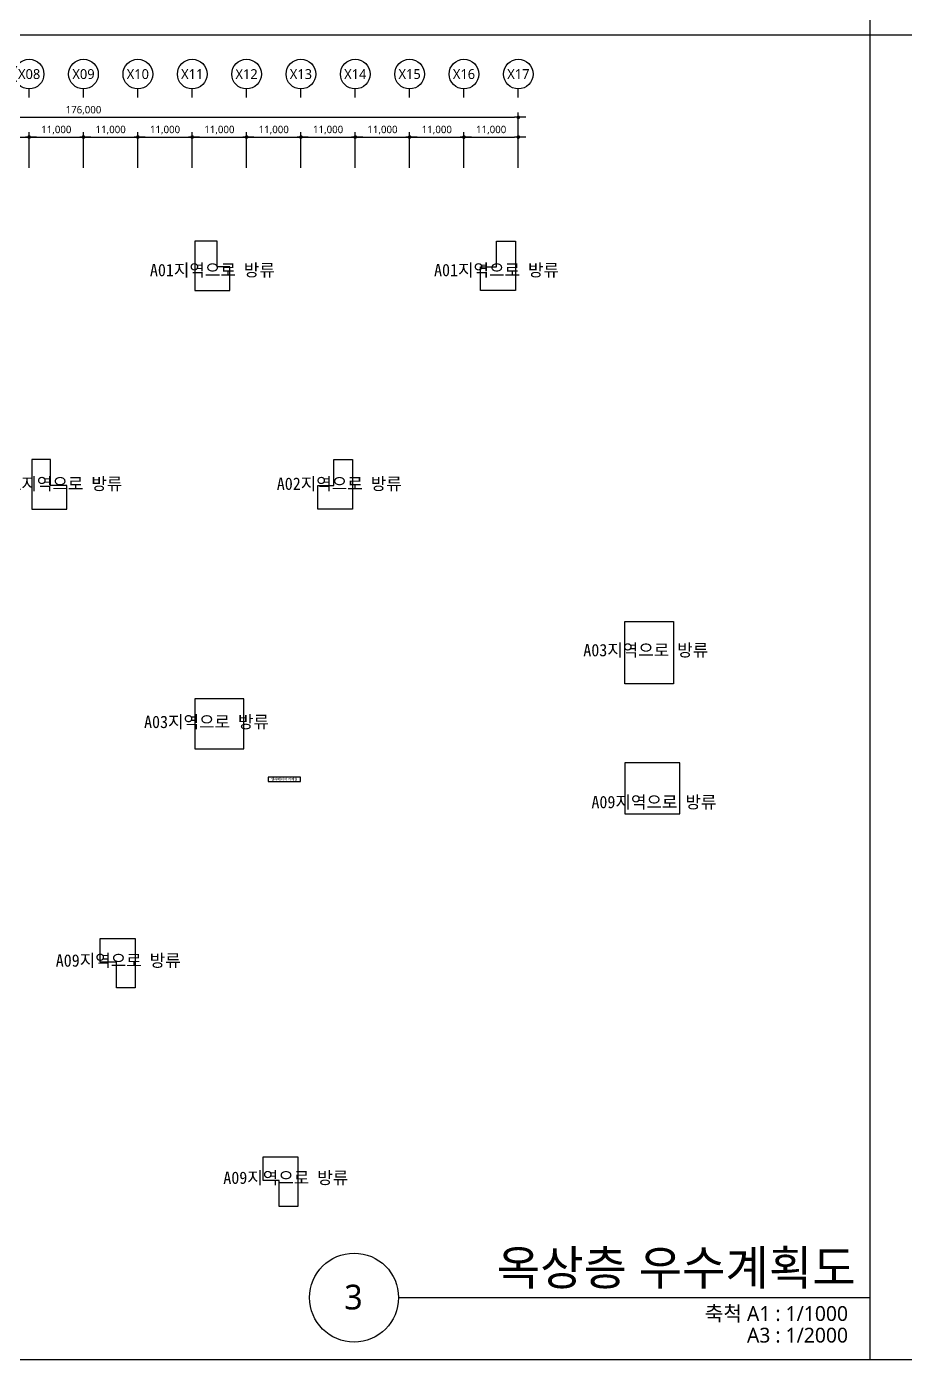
# Model space of a CAD drawing. Header units: millimetres. Extents: x 5104319 to 7084979, y 3076390 to 3633130.
# Drawn here: x 6133061 to 6310881, y 3096930 to 3366700 of the extents above; entities that cross this region are included whole.
import ezdxf
from ezdxf.enums import TextEntityAlignment as Align

# ---------------------------------------------------------------- set-up
doc = ezdxf.new("R2010")
doc.units = ezdxf.units.MM
doc.header["$PDMODE"] = 1
doc.layers.get('Defpoints').update_dxf_attribs({"color": 140})
for name, color, linetype, lineweight in [('A-AXIS-BUBL', 7, 'Continuous', 25), ('A-DIMS', 7, 'Continuous', 25), ('A-XXXX-SYMB', 7, 'Continuous', 25), ('A-XXXX-TXT1', 3, 'Continuous', 25), ('A-XXXX-TXT2', 3, 'Continuous', 25)]:
    doc.layers.add(name, color=color, linetype=linetype, lineweight=lineweight)
doc.layers.add('ARCH', color=8, linetype='Continuous')
doc.layers.add('우수면적', color=1, linetype='Continuous')
doc.styles.add('HY울릉도L', font='')
doc.styles.add('XR-평면도$0$맑은 고딕', font='malgun.ttf')
doc.styles.add('맑은고딕', font='malgun.ttf')
doc.styles.add('사이포닉', font='')
doc.styles.get('HY울릉도L').set_extended_font_data('Dotum')
doc.styles.get('사이포닉').set_extended_font_data('GulimChe')
doc.dimstyles.new('CDIM', dxfattribs={"dimtxt": 3, "dimasz": 1.5, "dimexe": 2, "dimexo": 1, "dimgap": 1, "dimtad": 1, "dimdec": 0, "dimrnd": 0.5, "dimzin": 0, "dimdsep": 32, "dimlunit": 6, "dimtxsty": 'HY울릉도L', "dimblk1": '_CIDOT', "dimblk2": '_CIDOT', "dimsah": 1, "dimcen": 5.5, "dimclrd": 2, "dimclre": 2, "dimclrt": 7, "dimadec": 0, "dimazin": 0, "dimtfac": 1, "dimtdec": 0, "dimtix": 1, "dimtmove": 2, "dimatfit": 1, "dimldrblk": '_CIDOT', "dimfxl": 1, "dimtolj": 1, "dimtzin": 0, "dimlwd": -1, "dimarcsym": 0})

# ---------------------------------------------------------------- blocks, each defined once
blk = doc.blocks.new('_CIDOT')
at = {"color": 0, "linetype": 'ByBlock'}
blk.add_line((2, 0), (-1, 0), dxfattribs=at)
at = {"color": 0, "linetype": 'ByBlock', "const_width": 0.5}
blk.add_lwpolyline([(-0.25, 0, 1), (0.25, 0, 1)], format="xyb", close=True, dxfattribs=at)
blk = doc.blocks.new('*D33')
at = {"layer": 'A-DIMS', "lineweight": -2, "transparency": 16777216}
for p, q in [((192693, 255621), (192693, 262871)), ((203693, 255621), (203693, 262871))]:
    blk.add_line(p, q, dxfattribs=at)
at = {"layer": 'A-DIMS', "transparency": 16777216}
blk.add_line((193443, 261871), (202943, 261871), dxfattribs=at)
at = {"layer": 'Defpoints', "color": 0, "transparency": 16777216}
for p in [(203693, 261871), (192693, 255121), (203693, 255121)]:
    blk.add_point(p, dxfattribs=at)
at = {"layer": 'A-DIMS', "transparency": 16777216, "xscale": 750, "yscale": 750, "zscale": 750, "rotation": 180}
blk.add_blockref('_CIDOT', (192693, 261871), dxfattribs=at)
at = {"layer": 'A-DIMS', "transparency": 16777216, "xscale": 750, "yscale": 750, "zscale": 750}
blk.add_blockref('_CIDOT', (203693, 261871), dxfattribs=at)
at = {"layer": 'A-DIMS', "color": 3, "transparency": 16777216, "insert": (198193, 263275), "char_height": 1500, "attachment_point": 5, "style": '맑은고딕'}
blk.add_mtext('\\A1;11,000', dxfattribs=at)
blk = doc.blocks.new('*D34')
at = {"layer": 'A-DIMS', "lineweight": -2, "transparency": 16777216}
for p, q in [((203693, 255621), (203693, 262871)), ((214693, 255621), (214693, 262871))]:
    blk.add_line(p, q, dxfattribs=at)
at = {"layer": 'A-DIMS', "transparency": 16777216}
blk.add_line((204443, 261871), (213943, 261871), dxfattribs=at)
at = {"layer": 'Defpoints', "color": 0, "transparency": 16777216}
for p in [(214693, 261871), (203693, 255121), (214693, 255121)]:
    blk.add_point(p, dxfattribs=at)
at = {"layer": 'A-DIMS', "transparency": 16777216, "xscale": 750, "yscale": 750, "zscale": 750, "rotation": 180}
blk.add_blockref('_CIDOT', (203693, 261871), dxfattribs=at)
at = {"layer": 'A-DIMS', "transparency": 16777216, "xscale": 750, "yscale": 750, "zscale": 750}
blk.add_blockref('_CIDOT', (214693, 261871), dxfattribs=at)
at = {"layer": 'A-DIMS', "color": 3, "transparency": 16777216, "insert": (209193, 263275), "char_height": 1500, "attachment_point": 5, "style": '맑은고딕'}
blk.add_mtext('\\A1;11,000', dxfattribs=at)
blk = doc.blocks.new('*D35')
at = {"layer": 'A-DIMS', "lineweight": -2, "transparency": 16777216}
for p, q in [((214693, 255621), (214693, 262871)), ((225693, 255621), (225693, 262871))]:
    blk.add_line(p, q, dxfattribs=at)
at = {"layer": 'A-DIMS', "transparency": 16777216}
blk.add_line((215443, 261871), (224943, 261871), dxfattribs=at)
at = {"layer": 'Defpoints', "color": 0, "transparency": 16777216}
for p in [(225693, 261871), (214693, 255121), (225693, 255121)]:
    blk.add_point(p, dxfattribs=at)
at = {"layer": 'A-DIMS', "transparency": 16777216, "xscale": 750, "yscale": 750, "zscale": 750, "rotation": 180}
blk.add_blockref('_CIDOT', (214693, 261871), dxfattribs=at)
at = {"layer": 'A-DIMS', "transparency": 16777216, "xscale": 750, "yscale": 750, "zscale": 750}
blk.add_blockref('_CIDOT', (225693, 261871), dxfattribs=at)
at = {"layer": 'A-DIMS', "color": 3, "transparency": 16777216, "insert": (220193, 263275), "char_height": 1500, "attachment_point": 5, "style": '맑은고딕'}
blk.add_mtext('\\A1;11,000', dxfattribs=at)
blk = doc.blocks.new('*D36')
at = {"layer": 'A-DIMS', "lineweight": -2, "transparency": 16777216}
for p, q in [((225693, 255621), (225693, 262871)), ((236693, 255621), (236693, 262871))]:
    blk.add_line(p, q, dxfattribs=at)
at = {"layer": 'A-DIMS', "transparency": 16777216}
blk.add_line((226443, 261871), (235943, 261871), dxfattribs=at)
at = {"layer": 'Defpoints', "color": 0, "transparency": 16777216}
for p in [(236693, 261871), (225693, 255121), (236693, 255121)]:
    blk.add_point(p, dxfattribs=at)
at = {"layer": 'A-DIMS', "transparency": 16777216, "xscale": 750, "yscale": 750, "zscale": 750, "rotation": 180}
blk.add_blockref('_CIDOT', (225693, 261871), dxfattribs=at)
at = {"layer": 'A-DIMS', "transparency": 16777216, "xscale": 750, "yscale": 750, "zscale": 750}
blk.add_blockref('_CIDOT', (236693, 261871), dxfattribs=at)
at = {"layer": 'A-DIMS', "color": 3, "transparency": 16777216, "insert": (231193, 263275), "char_height": 1500, "attachment_point": 5, "style": '맑은고딕'}
blk.add_mtext('\\A1;11,000', dxfattribs=at)
blk = doc.blocks.new('*D37')
at = {"layer": 'A-DIMS', "lineweight": -2, "transparency": 16777216}
for p, q in [((236693, 255621), (236693, 262871)), ((247693, 255621), (247693, 262871))]:
    blk.add_line(p, q, dxfattribs=at)
at = {"layer": 'A-DIMS', "transparency": 16777216}
blk.add_line((237443, 261871), (246943, 261871), dxfattribs=at)
at = {"layer": 'Defpoints', "color": 0, "transparency": 16777216}
for p in [(247693, 261871), (236693, 255121), (247693, 255121)]:
    blk.add_point(p, dxfattribs=at)
at = {"layer": 'A-DIMS', "transparency": 16777216, "xscale": 750, "yscale": 750, "zscale": 750, "rotation": 180}
blk.add_blockref('_CIDOT', (236693, 261871), dxfattribs=at)
at = {"layer": 'A-DIMS', "transparency": 16777216, "xscale": 750, "yscale": 750, "zscale": 750}
blk.add_blockref('_CIDOT', (247693, 261871), dxfattribs=at)
at = {"layer": 'A-DIMS', "color": 3, "transparency": 16777216, "insert": (242193, 263275), "char_height": 1500, "attachment_point": 5, "style": '맑은고딕'}
blk.add_mtext('\\A1;11,000', dxfattribs=at)
blk = doc.blocks.new('*D38')
at = {"layer": 'A-DIMS', "lineweight": -2, "transparency": 16777216}
for p, q in [((247693, 255621), (247693, 262871)), ((258693, 255621), (258693, 262871))]:
    blk.add_line(p, q, dxfattribs=at)
at = {"layer": 'A-DIMS', "transparency": 16777216}
blk.add_line((248443, 261871), (257943, 261871), dxfattribs=at)
at = {"layer": 'Defpoints', "color": 0, "transparency": 16777216}
for p in [(258693, 261871), (247693, 255121), (258693, 255121)]:
    blk.add_point(p, dxfattribs=at)
at = {"layer": 'A-DIMS', "transparency": 16777216, "xscale": 750, "yscale": 750, "zscale": 750, "rotation": 180}
blk.add_blockref('_CIDOT', (247693, 261871), dxfattribs=at)
at = {"layer": 'A-DIMS', "transparency": 16777216, "xscale": 750, "yscale": 750, "zscale": 750}
blk.add_blockref('_CIDOT', (258693, 261871), dxfattribs=at)
at = {"layer": 'A-DIMS', "color": 3, "transparency": 16777216, "insert": (253193, 263275), "char_height": 1500, "attachment_point": 5, "style": '맑은고딕'}
blk.add_mtext('\\A1;11,000', dxfattribs=at)
blk = doc.blocks.new('*D39')
at = {"layer": 'A-DIMS', "lineweight": -2, "transparency": 16777216}
for p, q in [((258693, 255621), (258693, 262871)), ((269693, 255621), (269693, 262871))]:
    blk.add_line(p, q, dxfattribs=at)
at = {"layer": 'A-DIMS', "transparency": 16777216}
blk.add_line((259443, 261871), (268943, 261871), dxfattribs=at)
at = {"layer": 'Defpoints', "color": 0, "transparency": 16777216}
for p in [(269693, 261871), (258693, 255121), (269693, 255121)]:
    blk.add_point(p, dxfattribs=at)
at = {"layer": 'A-DIMS', "transparency": 16777216, "xscale": 750, "yscale": 750, "zscale": 750, "rotation": 180}
blk.add_blockref('_CIDOT', (258693, 261871), dxfattribs=at)
at = {"layer": 'A-DIMS', "transparency": 16777216, "xscale": 750, "yscale": 750, "zscale": 750}
blk.add_blockref('_CIDOT', (269693, 261871), dxfattribs=at)
at = {"layer": 'A-DIMS', "color": 3, "transparency": 16777216, "insert": (264193, 263275), "char_height": 1500, "attachment_point": 5, "style": '맑은고딕'}
blk.add_mtext('\\A1;11,000', dxfattribs=at)
blk = doc.blocks.new('*D40')
at = {"layer": 'A-DIMS', "lineweight": -2, "transparency": 16777216}
for p, q in [((269693, 255621), (269693, 262871)), ((280693, 255621), (280693, 262871))]:
    blk.add_line(p, q, dxfattribs=at)
at = {"layer": 'A-DIMS', "transparency": 16777216}
blk.add_line((270443, 261871), (279943, 261871), dxfattribs=at)
at = {"layer": 'Defpoints', "color": 0, "transparency": 16777216}
for p in [(280693, 261871), (269693, 255121), (280693, 255121)]:
    blk.add_point(p, dxfattribs=at)
at = {"layer": 'A-DIMS', "transparency": 16777216, "xscale": 750, "yscale": 750, "zscale": 750, "rotation": 180}
blk.add_blockref('_CIDOT', (269693, 261871), dxfattribs=at)
at = {"layer": 'A-DIMS', "transparency": 16777216, "xscale": 750, "yscale": 750, "zscale": 750}
blk.add_blockref('_CIDOT', (280693, 261871), dxfattribs=at)
at = {"layer": 'A-DIMS', "color": 3, "transparency": 16777216, "insert": (275193, 263275), "char_height": 1500, "attachment_point": 5, "style": '맑은고딕'}
blk.add_mtext('\\A1;11,000', dxfattribs=at)
blk = doc.blocks.new('*D41')
at = {"layer": 'A-DIMS', "lineweight": -2, "transparency": 16777216}
for p, q in [((280693, 255621), (280693, 262871)), ((291693, 255621), (291693, 262871))]:
    blk.add_line(p, q, dxfattribs=at)
at = {"layer": 'A-DIMS', "transparency": 16777216}
blk.add_line((281443, 261871), (290943, 261871), dxfattribs=at)
at = {"layer": 'Defpoints', "color": 0, "transparency": 16777216}
for p in [(291693, 261871), (280693, 255121), (291693, 255121)]:
    blk.add_point(p, dxfattribs=at)
at = {"layer": 'A-DIMS', "transparency": 16777216, "xscale": 750, "yscale": 750, "zscale": 750, "rotation": 180}
blk.add_blockref('_CIDOT', (280693, 261871), dxfattribs=at)
at = {"layer": 'A-DIMS', "transparency": 16777216, "xscale": 750, "yscale": 750, "zscale": 750}
blk.add_blockref('_CIDOT', (291693, 261871), dxfattribs=at)
at = {"layer": 'A-DIMS', "color": 3, "transparency": 16777216, "insert": (286193, 263275), "char_height": 1500, "attachment_point": 5, "style": '맑은고딕'}
blk.add_mtext('\\A1;11,000', dxfattribs=at)
blk = doc.blocks.new('*D42')
at = {"layer": 'A-DIMS', "lineweight": -2, "transparency": 16777216}
for p, q in [((126693, 255621), (126693, 266871)), ((302693, 255621), (302693, 266871))]:
    blk.add_line(p, q, dxfattribs=at)
at = {"layer": 'A-DIMS', "transparency": 16777216}
blk.add_line((127443, 265871), (301943, 265871), dxfattribs=at)
at = {"layer": 'Defpoints', "color": 0, "transparency": 16777216}
for p in [(302693, 265871), (126693, 255121), (302693, 255121)]:
    blk.add_point(p, dxfattribs=at)
at = {"layer": 'A-DIMS', "transparency": 16777216, "xscale": 750, "yscale": 750, "zscale": 750, "rotation": 180}
blk.add_blockref('_CIDOT', (126693, 265871), dxfattribs=at)
at = {"layer": 'A-DIMS', "transparency": 16777216, "xscale": 750, "yscale": 750, "zscale": 750}
blk.add_blockref('_CIDOT', (302693, 265871), dxfattribs=at)
at = {"layer": 'A-DIMS', "color": 3, "transparency": 16777216, "insert": (214693, 267275), "char_height": 1500, "attachment_point": 5, "style": '맑은고딕'}
blk.add_mtext('\\A1;176,000', dxfattribs=at)
blk = doc.blocks.new('*D43')
at = {"layer": 'A-DIMS', "lineweight": -2, "transparency": 16777216}
for p, q in [((291693, 255621), (291693, 262871)), ((302693, 255621), (302693, 262871))]:
    blk.add_line(p, q, dxfattribs=at)
at = {"layer": 'A-DIMS', "transparency": 16777216}
blk.add_line((292443, 261871), (301943, 261871), dxfattribs=at)
at = {"layer": 'Defpoints', "color": 0, "transparency": 16777216}
for p in [(302693, 261871), (291693, 255121), (302693, 255121)]:
    blk.add_point(p, dxfattribs=at)
at = {"layer": 'A-DIMS', "transparency": 16777216, "xscale": 750, "yscale": 750, "zscale": 750, "rotation": 180}
blk.add_blockref('_CIDOT', (291693, 261871), dxfattribs=at)
at = {"layer": 'A-DIMS', "transparency": 16777216, "xscale": 750, "yscale": 750, "zscale": 750}
blk.add_blockref('_CIDOT', (302693, 261871), dxfattribs=at)
at = {"layer": 'A-DIMS', "color": 3, "transparency": 16777216, "insert": (297193, 263275), "char_height": 1500, "attachment_point": 5, "style": '맑은고딕'}
blk.add_mtext('\\A1;11,000', dxfattribs=at)
blk = doc.blocks.new('글_엘리베이터기계실')
at = {"layer": 'A-XXXX-TXT2', "color": 0, "ltscale": 100}
blk.add_lwpolyline([(-3300, 336), (-3300, -564), (3300, -564), (3300, 336)], close=True, dxfattribs=at)
at = {"layer": 'A-XXXX-TXT2', "ltscale": 100, "style": 'XR-평면도$0$맑은 고딕'}
blk.add_text('엘리베이터 기계실', height=500, dxfattribs=at).set_placement((0, -114), align=Align.MIDDLE_CENTER)
blk = doc.blocks.new('DIM(210222)')
for p, q in [((203693, 269870.6), (203693, 271620.6)), ((214693, 269870.6), (214693, 271620.6)), ((225693, 269870.6), (225693, 271620.6)), ((236693, 269870.6), (236693, 271620.6)), ((247693, 269870.6), (247693, 271620.6)), ((258693, 269870.6), (258693, 271620.6)), ((269693, 269870.6), (269693, 271620.6)), ((280693, 269870.6), (280693, 271620.6)), ((291693, 269870.6), (291693, 271620.6)), ((302693, 269870.6), (302693, 271620.6))]:
    blk.add_line(p, q)
at = {"layer": 'A-AXIS-BUBL', "ltscale": 0.2}
for centre in [(203693, 274620.6), (214693, 274620.6), (225693, 274620.6), (236693, 274620.6), (247693, 274620.6), (258693, 274620.6), (269693, 274620.6), (280693, 274620.6), (291693, 274620.6), (302693, 274620.6)]:
    blk.add_circle(centre, 3000, dxfattribs=at)
at = {"layer": 'A-XXXX-TXT2', "ltscale": 0.2, "style": '맑은고딕'}
for s, p in [('X08', (203693, 274620.6)), ('X09', (214693, 274620.6)), ('X10', (225693, 274620.6)), ('X11', (236693, 274620.6)), ('X12', (247693, 274620.6)), ('X13', (258693, 274620.6)), ('X14', (269693, 274620.6)), ('X15', (280693, 274620.6)), ('X16', (291693, 274620.6)), ('X17', (302693, 274620.6))]:
    blk.add_text(s, height=2000, dxfattribs=at).set_placement(p, align=Align.MIDDLE)
at = {"layer": 'A-DIMS'}
for p1, p2, distance, picture, middle in [((126693, 255120.6), (302693, 255120.6), 10750, '*D42', (214693, 267275.5)), ((192693, 255120.6), (203693, 255120.6), 6750, '*D33', (198193, 263275.5)), ((203693, 255120.6), (214693, 255120.6), 6750, '*D34', (209193, 263275.5)), ((214693, 255120.6), (225693, 255120.6), 6750, '*D35', (220193, 263275.5)), ((225693, 255120.6), (236693, 255120.6), 6750, '*D36', (231193, 263275.5)), ((236693, 255120.6), (247693, 255120.6), 6750, '*D37', (242193, 263275.5)), ((247693, 255120.6), (258693, 255120.6), 6750, '*D38', (253193, 263275.5)), ((258693, 255120.6), (269693, 255120.6), 6750, '*D39', (264193, 263275.5)), ((269693, 255120.6), (280693, 255120.6), 6750, '*D40', (275193, 263275.5)), ((280693, 255120.6), (291693, 255120.6), 6750, '*D41', (286193, 263275.5)), ((291693, 255120.6), (302693, 255120.6), 6750, '*D43', (297193, 263275.5))]:
    dim = blk.add_aligned_dim(p1=p1, p2=p2, distance=distance, dimstyle='CDIM', override={"dimscale": 500, "dimtxsty": '맑은고딕', "dimclrd": 256, "dimclre": 256, "dimclrt": 3}, dxfattribs=at)
    dim.commit()
    dim.dimension.update_dxf_attribs({"geometry": picture, "text_midpoint": middle})

msp = doc.modelspace()

# ---------------------------------------------------------------- linework, layer by layer
for p, q in [((6303693.8, 3633130.2), (6303693.8, 3096930.2)), ((6303693.8, 3633130.2), (6303693.8, 3096930.2)), ((5944318.8, 3365030.2), (6663068.8, 3365030.2)), ((5944318.8, 3365030.2), (6663068.8, 3365030.2)), ((5944318.8, 3096930.2), (6663068.8, 3096930.2)), ((5944318.8, 3096930.2), (6663068.8, 3096930.2))]:
    msp.add_line(p, q)
at = {"layer": 'A-XXXX-SYMB'}
msp.add_line((6208315.3, 3109430.2), (6303693.8, 3109430.2), dxfattribs=at)
msp.add_circle((6199315.3, 3109430.2), 9000, dxfattribs=at)
at = {"layer": '우수면적', "color": 2}
for points in [[(6167111.8, 3313300.8), (6174161.8, 3313300.8), (6174161.8, 3318100.8), (6171636.8, 3318100.8), (6171636.8, 3323300.8), (6167111.8, 3323300.8)], [(6231961.8, 3313300.8), (6224911.8, 3313300.8), (6224911.8, 3318100.8), (6228161.8, 3318100.8), (6228161.8, 3323300.8), (6231961.8, 3323300.8)], [(6134111.8, 3269050.8), (6141161.8, 3269050.8), (6141161.8, 3273850.8), (6137911.8, 3273850.8), (6137911.8, 3279050.8), (6134111.8, 3279050.8)], [(6199011.8, 3269050.8), (6191961.8, 3269050.8), (6191961.8, 3273850.8), (6195211.8, 3273850.8), (6195211.8, 3279050.8), (6199011.8, 3279050.8)], [(6254117.7, 3242300.8), (6254117.7, 3246300.8), (6263967.7, 3246300.8), (6263967.7, 3233700.8), (6254117.7, 3233700.8), (6254117.7, 3242300.8)], [(6167111.8, 3220483.1), (6177011.8, 3220483.1), (6177011.8, 3230633.1), (6167111.8, 3230633.1)], [(6265217.7, 3207350.8), (6265217.7, 3217650.8), (6254117.7, 3217650.8), (6254117.7, 3207350.8), (6259967.7, 3207350.8), (6259967.7, 3207350.8)], [(6147961.8, 3182150.8), (6155011.8, 3182150.8), (6155011.8, 3172150.8), (6151211.8, 3172150.8), (6151211.8, 3177350.8), (6147961.8, 3177350.8)], [(6180911.8, 3137900.8), (6187961.8, 3137900.8), (6187961.8, 3127900.8), (6184161.8, 3127900.8), (6184161.8, 3133100.8), (6180911.8, 3133100.8)]]:
    msp.add_lwpolyline(points, close=True, dxfattribs=at)

# ---------------------------------------------------------------- block references
msp.add_blockref('DIM(210222)', (5929868.8, 3082480.2))
at = {"layer": 'ARCH'}
msp.add_blockref('글_엘리베이터기계실', (6185201.7, 3214469.4), dxfattribs=at)

# ---------------------------------------------------------------- texts
at = {"layer": 'A-XXXX-TXT1', "style": '맑은고딕'}
msp.add_text('옥상층 우수계획도', height=7000, dxfattribs=at).set_placement((6300835.7, 3109883), align=Align.BOTTOM_RIGHT)
msp.add_text('3', height=5000, dxfattribs=at).set_placement((6199199.8, 3109537), align=Align.MIDDLE)
for s, p in [('축척 A1 : 1/1000', (6299278.2, 3107707.4)), ('A3 : 1/2000', (6299278.2, 3103329.1))]:
    msp.add_text(s, height=3000, dxfattribs=at).set_placement(p, align=Align.TOP_RIGHT)
at = {"layer": '우수면적', "style": '사이포닉'}
for s, p in [('A01지역으로 방류', (6158004.8, 3316183.3)), ('A01지역으로 방류', (6215508.8, 3316183.3)), ('A02지역으로 방류', (6127142, 3272933.5)), ('A02지역으로 방류', (6183682.3, 3272933.5)), ('A03지역으로 방류', (6245711.7, 3239242.8)), ('A03지역으로 방류', (6156823, 3224720.2)), ('A09지역으로 방류', (6247361.1, 3208491.2)), ('A09지역으로 방류', (6138947.4, 3176416.6)), ('A09지역으로 방류', (6172860.9, 3132441.5))]:
    msp.add_text(s, height=2500, dxfattribs=at).set_placement(p)

doc.saveas('drawing.dxf')
